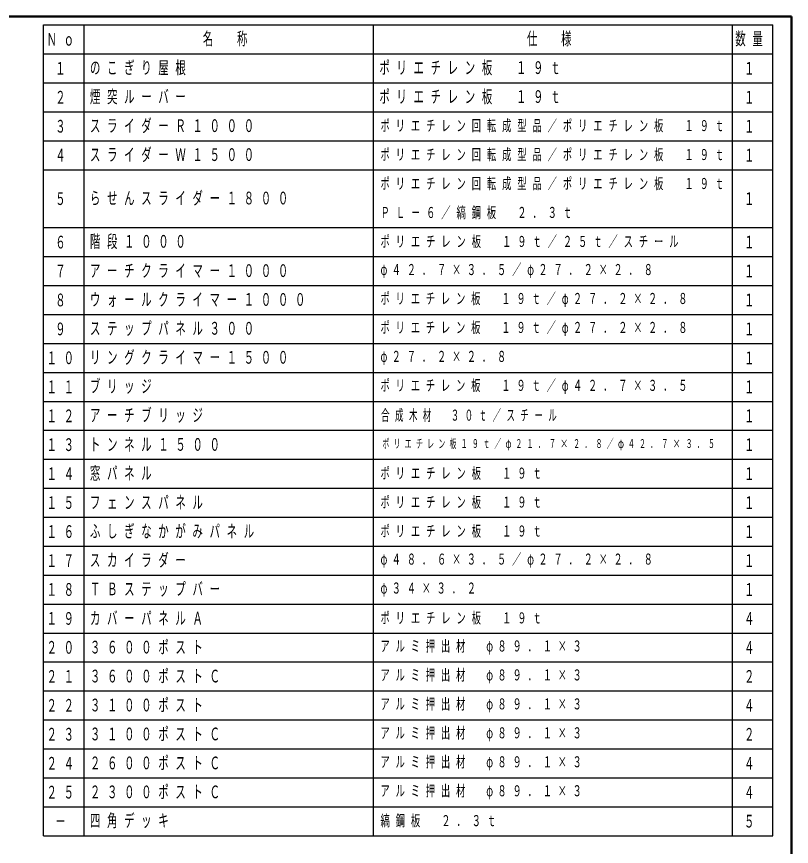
# Model space of a CAD drawing. Units: millimetres on the paper, scale 1:60. Extents: x -571 to 0, y -594 to 267.
# Drawn here: x -133.9 to 0, y 123.7 to 267 of the extents above; entities that cross this region are included whole.
import ezdxf
from ezdxf.enums import TextEntityAlignment as Align

# ---------------------------------------------------------------- set-up
doc = ezdxf.new("R2010")
doc.units = ezdxf.units.MM
doc.layers.add('CLASS1', color=7, linetype='Continuous', lineweight=25)
doc.layers.add('NAKAMURA図枠', color=7, linetype='Continuous', lineweight=13)
doc.styles.add('ＭＳ ゴシック', font='')
doc.styles.get('ＭＳ ゴシック').set_extended_font_data('MS Gothic')

msp = doc.modelspace()

# ---------------------------------------------------------------- linework, layer by layer
at = {"layer": 'CLASS1'}
for p, q in [((-129.192, 265.567), (-3.192, 265.567)), ((-129.192, 125.567), (-129.192, 265.567)), ((-122.192, 125.567), (-122.192, 265.567)), ((-72.192, 125.567), (-72.192, 265.567)), ((-10.192, 125.567), (-10.192, 265.567)), ((-3.192, 125.567), (-3.192, 265.567)), ((-129.192, 260.567), (-3.192, 260.567)), ((-129.192, 255.567), (-3.192, 255.567)), ((-129.192, 250.567), (-3.192, 250.567)), ((-129.192, 245.567), (-3.192, 245.567)), ((-129.192, 240.567), (-3.192, 240.567)), ((-129.192, 230.567), (-3.192, 230.567)), ((-129.192, 225.567), (-3.192, 225.567)), ((-129.192, 220.567), (-3.192, 220.567)), ((-129.192, 215.567), (-3.192, 215.567)), ((-129.192, 210.567), (-3.192, 210.567)), ((-129.192, 205.567), (-3.192, 205.567)), ((-129.192, 200.567), (-3.192, 200.567)), ((-129.192, 195.567), (-3.192, 195.567)), ((-129.192, 190.567), (-3.192, 190.567)), ((-129.192, 185.567), (-3.192, 185.567)), ((-129.192, 180.567), (-3.192, 180.567)), ((-129.192, 175.567), (-3.192, 175.567)), ((-129.192, 170.567), (-3.192, 170.567)), ((-129.192, 165.567), (-3.192, 165.567)), ((-129.192, 160.567), (-3.192, 160.567)), ((-129.192, 155.567), (-3.192, 155.567)), ((-129.192, 150.567), (-3.192, 150.567)), ((-129.192, 145.567), (-3.192, 145.567)), ((-129.192, 140.567), (-3.192, 140.567)), ((-129.192, 135.567), (-3.192, 135.567)), ((-129.192, 130.567), (-3.192, 130.567)), ((-129.192, 125.567), (-3.192, 125.567))]:
    msp.add_line(p, q, dxfattribs=at)
at = {"layer": 'NAKAMURA図枠', "lineweight": 50}
for p, q in [((0, 267), (-385, 267)), ((0, 0), (0, 267))]:
    msp.add_line(p, q, dxfattribs=at)

# ---------------------------------------------------------------- texts
at = {"layer": 'CLASS1', "style": 'ＭＳ ゴシック', "width": 0.6}
for s, p in [('１', (-127.192, 258.067)), ('１', (-8.192, 258.067)), ('２', (-127.192, 253.067)), ('１', (-8.192, 253.067)), ('３', (-127.192, 248.067)), ('１', (-8.192, 248.067)), ('４', (-127.192, 243.067)), ('１', (-8.192, 243.067)), ('５', (-127.192, 235.567)), ('１', (-8.192, 235.567)), ('６', (-127.192, 228.067)), ('１', (-8.192, 228.067)), ('７', (-127.192, 223.067)), ('１', (-8.192, 223.067)), ('８', (-127.192, 218.067)), ('１', (-8.192, 218.067)), ('９', (-127.192, 213.067)), ('１', (-8.192, 213.067)), ('１', (-8.192, 208.067)), ('１', (-8.192, 203.067)), ('１', (-8.192, 198.067)), ('１', (-8.192, 193.067)), ('１', (-8.192, 188.067)), ('１', (-8.192, 183.067)), ('１', (-8.192, 178.067)), ('１', (-8.192, 173.067)), ('１', (-8.192, 168.067)), ('４', (-8.192, 163.067)), ('４', (-8.192, 158.067)), ('２', (-8.192, 153.067)), ('４', (-8.192, 148.067)), ('２', (-8.192, 143.067)), ('４', (-8.192, 138.067)), ('４', (-8.192, 133.067)), ('５', (-8.192, 128.067)), ('－', (-127.192, 128.067))]:
    msp.add_text(s, height=2.199, dxfattribs=at).set_placement(p, align=Align.MIDDLE_LEFT)
at = {"layer": 'CLASS1', "attachment_point": 4, "style": 'ＭＳ ゴシック'}
for s, insert, char_height in [('\\T1.64;\\W0.6;Ｎｏ', (-128.692, 263.067), 2.199), ('\\T1.64;\\W0.6;名\u3000称', (-101.692, 263.067), 2.199), ('\\T1.64;\\W0.6;仕\u3000様', (-45.692, 263.067), 2.199), ('\\T1.64;\\W0.6;数量', (-9.692, 263.067), 2.199), ('\\T1.64;\\W0.6;のこぎり屋根', (-121.192, 258.067), 2.199), ('\\T1.64;\\W0.6;ポリエチレン板\u3000１９ｔ', (-71.192, 258.067), 2.199), ('\\T1.64;\\W0.6;煙突ルーバー', (-121.192, 253.067), 2.199), ('\\T1.64;\\W0.6;ポリエチレン板\u3000１９ｔ', (-71.192, 253.067), 2.199), ('\\T1.64;\\W0.6;スライダーＲ１０００', (-121.192, 248.067), 2.199), ('\\T1.64;\\W0.6;ポリエチレン回転成型品／ポリエチレン板\u3000１９ｔ', (-70.992, 248.067), 1.906), ('\\T1.64;\\W0.6;スライダーＷ１５００', (-121.192, 243.067), 2.199), ('\\T1.64;\\W0.6;ポリエチレン回転成型品／ポリエチレン板\u3000１９ｔ', (-70.992, 243.067), 1.906), ('\\T1.64;\\W0.6;ポリエチレン回転成型品／ポリエチレン板\u3000１９ｔ', (-70.992, 238.067), 1.906), ('\\T1.64;\\W0.6;らせんスライダー１８００', (-121.192, 235.567), 2.199), ('\\T1.64;\\W0.6;ＰＬ－６／縞鋼板\u3000２．３ｔ', (-70.992, 233.067), 1.906), ('\\T1.64;\\W0.6;階段１０００', (-121.192, 228.067), 2.199), ('\\T1.64;\\W0.6;ポリエチレン板\u3000１９ｔ／２５ｔ／スチール', (-70.992, 228.067), 1.906), ('\\T1.64;\\W0.6;アーチクライマー１０００', (-121.192, 223.067), 2.199), ('\\T1.63;\\W0.6;φ４２．７×３．５／φ２７．２×２．８', (-70.992, 223.067), 1.906), ('\\T1.64;\\W0.6;ウォールクライマー１０００', (-121.192, 218.067), 2.199), ('\\T1.63;\\W0.6;ポリエチレン板\u3000１９ｔ／φ２７．２×２．８', (-70.992, 218.067), 1.906), ('\\T1.64;\\W0.6;ステップパネル３００', (-121.192, 213.067), 2.199), ('\\T1.63;\\W0.6;ポリエチレン板\u3000１９ｔ／φ２７．２×２．８', (-70.992, 213.067), 1.906), ('\\T1.64;\\W0.6;１０', (-128.692, 208.067), 2.199), ('\\T1.64;\\W0.6;リングクライマー１５００', (-121.192, 208.067), 2.199), ('\\T1.63;\\W0.6;φ２７．２×２．８', (-70.992, 208.067), 1.906), ('\\T1.64;\\W0.6;１１', (-128.692, 203.067), 2.199), ('\\T1.64;\\W0.6;ブリッジ', (-121.192, 203.067), 2.199), ('\\T1.63;\\W0.6;ポリエチレン板\u3000１９ｔ／φ４２．７×３．５', (-70.992, 203.067), 1.906), ('\\T1.64;\\W0.6;１２', (-128.692, 198.067), 2.199), ('\\T1.64;\\W0.6;アーチブリッジ', (-121.192, 198.067), 2.199), ('\\T1.64;\\W0.55;合成木材\u3000３０ｔ／スチール', (-70.892, 198.067), 1.906), ('\\T1.64;\\W0.6;１３', (-128.692, 193.067), 2.199), ('\\T1.64;\\W0.6;トンネル１５００', (-121.192, 193.067), 2.199), ('\\T1.63;\\W0.55;ポリエチレン板１９ｔ／φ２１．７×２．８／φ４２．７×３．５', (-70.662, 193.067), 1.54), ('\\T1.64;\\W0.6;１４', (-128.692, 188.067), 2.199), ('\\T1.64;\\W0.6;窓パネル', (-121.192, 188.067), 2.199), ('\\T1.64;\\W0.6;ポリエチレン板\u3000１９ｔ', (-70.992, 188.067), 1.906), ('\\T1.64;\\W0.6;１５', (-128.692, 183.067), 2.199), ('\\T1.64;\\W0.6;フェンスパネル', (-121.192, 183.067), 2.199), ('\\T1.64;\\W0.6;ポリエチレン板\u3000１９ｔ', (-70.992, 183.067), 1.906), ('\\T1.64;\\W0.6;１６', (-128.692, 178.067), 2.199), ('\\T1.64;\\W0.6;ふしぎなかがみパネル', (-121.192, 178.067), 2.199), ('\\T1.64;\\W0.6;ポリエチレン板\u3000１９ｔ', (-70.992, 178.067), 1.906), ('\\T1.64;\\W0.6;１７', (-128.692, 173.067), 2.199), ('\\T1.64;\\W0.6;スカイラダー', (-121.192, 173.067), 2.199), ('\\T1.63;\\W0.6;φ４８．６×３．５／φ２７．２×２．８', (-70.992, 173.067), 1.906), ('\\T1.64;\\W0.6;１８', (-128.692, 168.067), 2.199), ('\\T1.64;\\W0.6;ＴＢステップバー', (-121.192, 168.067), 2.199), ('\\T1.63;\\W0.6;φ３４×３．２', (-70.992, 168.067), 1.906), ('\\T1.64;\\W0.6;１９', (-128.692, 163.067), 2.199), ('\\T1.64;\\W0.6;カバーパネルＡ', (-121.192, 163.067), 2.199), ('\\T1.64;\\W0.6;ポリエチレン板\u3000１９ｔ', (-70.992, 163.067), 1.906), ('\\T1.64;\\W0.6;２０', (-128.692, 158.067), 2.199), ('\\T1.64;\\W0.6;３６００ポスト', (-121.192, 158.067), 2.199), ('\\T1.63;\\W0.6;アルミ押出材\u3000φ８９．１×３', (-70.992, 158.067), 1.906), ('\\T1.64;\\W0.6;２１', (-128.692, 153.067), 2.199), ('\\T1.64;\\W0.6;３６００ポストＣ', (-121.192, 153.067), 2.199), ('\\T1.63;\\W0.6;アルミ押出材\u3000φ８９．１×３', (-70.992, 153.067), 1.906), ('\\T1.64;\\W0.6;２２', (-128.692, 148.067), 2.199), ('\\T1.64;\\W0.6;３１００ポスト', (-121.192, 148.067), 2.199), ('\\T1.63;\\W0.6;アルミ押出材\u3000φ８９．１×３', (-70.992, 148.067), 1.906), ('\\T1.64;\\W0.6;２３', (-128.692, 143.067), 2.199), ('\\T1.64;\\W0.6;３１００ポストＣ', (-121.192, 143.067), 2.199), ('\\T1.63;\\W0.6;アルミ押出材\u3000φ８９．１×３', (-70.992, 143.067), 1.906), ('\\T1.64;\\W0.6;２４', (-128.692, 138.067), 2.199), ('\\T1.64;\\W0.6;２６００ポストＣ', (-121.192, 138.067), 2.199), ('\\T1.63;\\W0.6;アルミ押出材\u3000φ８９．１×３', (-70.992, 138.067), 1.906), ('\\T1.64;\\W0.6;２５', (-128.692, 133.067), 2.199), ('\\T1.64;\\W0.6;２３００ポストＣ', (-121.192, 133.067), 2.199), ('\\T1.63;\\W0.6;アルミ押出材\u3000φ８９．１×３', (-70.992, 133.067), 1.906), ('\\T1.64;\\W0.6;四角デッキ', (-121.192, 128.067), 2.199), ('\\T1.64;\\W0.6;縞鋼板\u3000２．３ｔ', (-70.992, 128.067), 1.906)]:
    msp.add_mtext(s, dxfattribs=dict(at, insert=insert, char_height=char_height))

doc.saveas('drawing.dxf')
